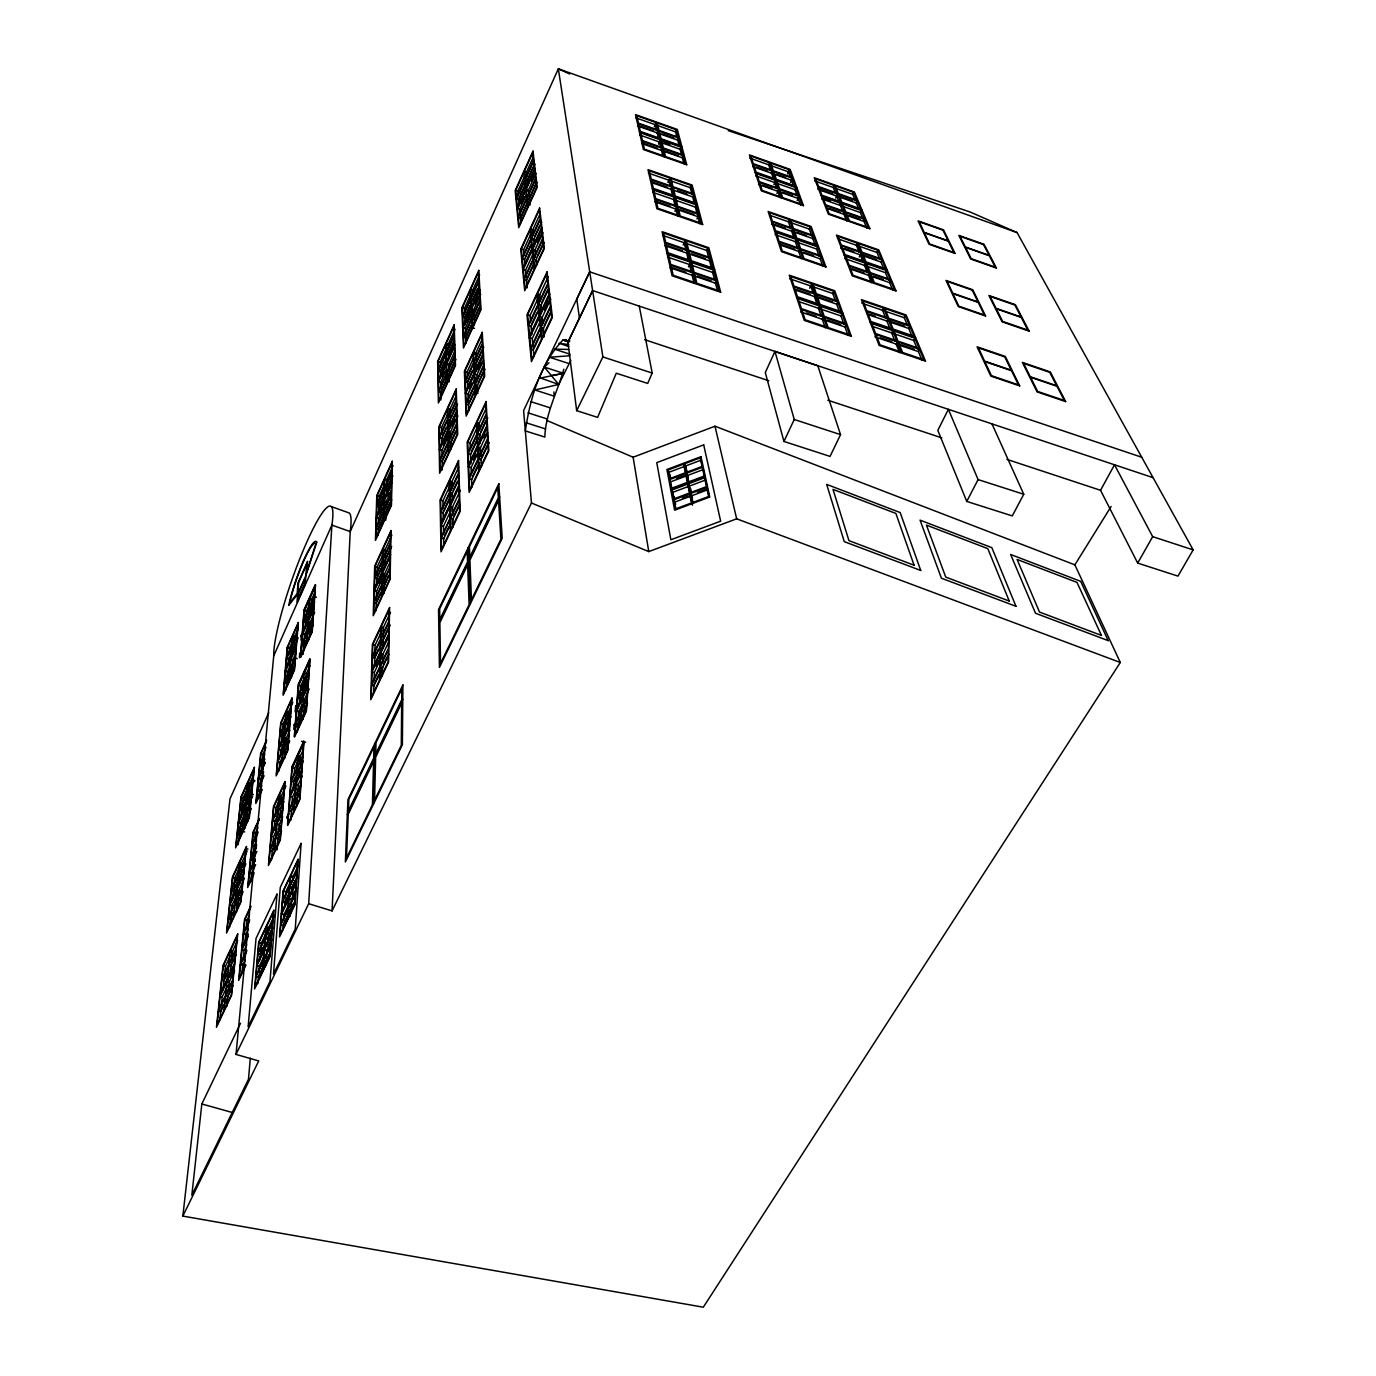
<?xml version="1.0" encoding="UTF-8"?>
<svg xmlns="http://www.w3.org/2000/svg" width="1376" height="1376" viewBox="0 0 1376 1376"><rect width="100%" height="100%" fill="white"/><g stroke="black" fill="none" stroke-linecap="round" stroke-linejoin="round"><path stroke-width="1.5" d="M381.943 672.83L382.046 668.736L388.875 654.271M382.253 659.482L382.339 655.44M382.58 645.189L382.666 641.233M383.801 590.424L383.887 586.761M384.042 580.276L384.162 574.858L381.995 574.102L374.375 590.596L374.066 601.484L381.737 584.92L381.995 574.102M385.452 517.135L385.572 512.216M386.071 490.045L386.054 490.991L392.9 475.907M382.322 675.926L382.545 666.534M382.631 662.51L382.803 654.46L380.516 653.686L388.634 636.452L388.41 648.44L380.24 665.76L380.516 653.686M382.941 648.165L383.147 639.1L388.496 627.697M383.199 637.157L383.405 627.456L381.169 626.682L389.116 609.654L388.909 621.212L380.877 638.326L381.169 626.682M384.179 593.125L384.351 584.731L388.651 575.443M384.403 582.925L384.592 573.912L382.442 573.156L390.113 556.523L389.907 567.256L382.184 583.957L382.442 573.156M384.747 567.548L384.902 560.152L389.976 549.144M385.005 555.973L385.142 549.695L383.01 548.938L390.56 532.512L390.371 542.866L382.769 559.396L383.01 548.938M385.796 520.162L385.985 511.287L390.079 502.326M386.071 507.383L386.209 501.552L384.162 500.812L391.455 484.765L391.266 494.414L383.921 510.548L384.162 500.812M386.329 495.824L386.484 489.134L391.3 478.521M386.518 487.259L386.69 479.708L384.678 478.986L391.85 463.11L391.678 472.467L384.454 488.411L384.678 478.986M382.304 561.374L382.046 572.003L374.444 588.464L374.754 577.765L382.304 561.374L384.454 562.13L391.644 546.496M383.474 512.44L383.233 522.33L375.906 538.412L376.181 528.436L383.474 512.44L385.555 513.179M380.206 666.947L379.914 679.245L388.152 661.822L388.376 649.627L380.206 666.947L382.511 667.738M380.86 639.479L380.567 651.33L388.668 634.112L388.892 622.348L380.86 639.479L383.13 640.253M382.15 585.041L381.892 596.032L389.683 579.227L389.89 568.322L382.15 585.041L384.334 585.798M382.734 560.428L382.476 571.04L390.148 554.442L390.354 543.898L382.734 560.428L384.884 561.184M383.904 511.511L383.663 521.401L391.059 505.181L391.248 495.377L383.904 511.511L385.968 512.25M384.42 489.34L384.196 498.903L391.489 482.873L391.661 473.378L384.42 489.34L386.467 490.08M373.446 804.203L375.029 743.16M373.756 692.094L373.962 684.698L378.469 675.169M374.083 680.638L374.306 672.52L389.116 641.061M374.478 666.173L374.719 657.057L378.262 649.506M374.788 655.096L375.046 645.31L382.081 630.311M376.009 610.72L376.233 602.241L380.498 593.039M376.284 600.435L376.542 591.336L389.718 562.836M376.714 584.938L376.921 577.473L381.118 568.374M376.972 575.357L377.213 566.929L383.044 554.253M378.09 535.161L378.28 528.195L383.147 517.531M378.383 524.273L378.555 518.374L384.988 504.235M378.658 514.538L378.899 505.869L383.68 495.326M378.95 503.96L379.157 496.358L384.695 484.111M371.64 685.128L371.279 697.512L379.432 680.243L379.742 667.945L371.64 685.128L373.928 685.902L380.24 672.537M372.019 671.763L371.675 683.924L379.759 666.758L380.051 654.666L372.019 671.763L374.306 672.52M372.432 657.453L372.088 669.39L380.12 652.31L380.395 640.459L372.432 657.453L374.702 658.21L390.268 625.048M372.81 644.553L372.466 656.283L380.43 639.307L380.705 627.662L372.81 644.553L375.046 645.31M374.031 602.568L373.704 613.662L381.444 596.995L381.702 585.987L374.031 602.568L376.216 603.324L390.354 572.794M375.098 566.19L374.788 576.716L382.322 560.342L382.58 549.884L375.098 566.19L377.213 566.929M376.508 517.651L376.216 527.472L383.508 511.459L383.732 501.724L376.508 517.651L378.555 518.374M376.835 506.076L376.56 515.742L383.784 499.832L384.007 490.252L376.835 506.076L378.864 506.815L384.454 494.5M377.144 495.635L376.869 505.147L384.042 489.323L384.265 479.897L377.144 495.635L381.169 497.08M569.922 340.938L562.922 340.044C540.132 364.055 529.966 398.679 525.34 430.912L544.844 437.069C545.498 413.127 557.727 391.42 563.833 369.181M1006.922 459.378L1100.542 490.303L1137.694 563.094L1177.976 576.114L1193.147 549.884L1017.053 232.578L558.329 68.8L350.209 531.566L331.891 525.099L308.671 903.705L332.063 910.895L350.209 531.566A82.612 12.814 -70.8 0 0 349.315 513.024L331.341 506.609M290.233 916.106L290.732 909.054L293.398 903.482M290.869 907.042L291.454 899.044L289.029 898.304L296.098 883.478L295.41 893.437L288.306 908.298L289.029 898.304M291.867 893.144L292.297 887.228L289.889 886.488L296.906 871.713L296.236 881.534L289.184 896.344L289.889 886.488M292.778 880.416L293.054 876.512L290.68 875.772L297.646 861.066L296.975 870.767L289.958 885.525L290.68 875.772M306.143 710.687L309.806 658.932L298.334 684.233L294.309 736.504L306.16 710.67M311.991 631.378L315.31 584.628L304.044 609.792L300.415 657.04L312.008 631.343M289.493 887.331L288.771 897.204L281.77 911.892L282.527 901.985L289.493 887.331L291.884 888.07L297.56 876.151M298.282 865.487L292.658 877.355L290.267 876.615L289.562 886.368L282.613 901.022L284.987 901.744L284.626 906.681M288.238 909.295L287.498 919.426L294.636 904.496L295.341 894.417L288.238 909.295L290.663 910.035M296.734 806.009L297.354 797.34L298.953 793.935M297.508 795.208L298.282 784.595L296.029 783.873L301.55 771.988M298.764 777.939L299.452 768.393L301.791 763.319M299.744 764.282L300.329 756.095L298.128 755.372L303.563 743.608M302.944 718.203L303.219 714.316M303.993 703.618L304.268 699.799L309.204 688.998M305.248 686.314L305.317 685.231M305.73 679.692L305.988 675.994M309.222 633.098L309.136 634.112L313.246 625.014M309.669 626.888L309.961 622.76L307.949 622.072L302.686 633.751L301.894 644.14L303.924 644.828L303.219 654.305M303.116 719.459L303.752 710.566L306.091 705.475M304.027 706.748L304.578 699.128L302.462 698.423L307.846 686.59M305.008 693.143L305.627 684.56L307.158 681.206M305.764 682.702L306.435 673.483L304.337 672.778L309.652 661.099M308.998 639.737L309.514 632.427L311.802 627.37M309.669 630.346L310.271 622.09M310.701 616.001L311.217 608.914L312.954 605.027M311.354 606.919L311.939 598.904M290.25 910.895L290.319 909.897M291.884 888.07L291.953 887.107M293.724 811.53L294.688 798.562L289.149 810.43L291.42 811.152L300.45 791.785M299.039 770.285L296.82 769.562L295.892 782.067L290.422 793.866M294.051 810.842L294.997 797.874L300.57 785.937M296.029 783.873L295.1 796.618L300.656 784.681M302.617 757.075L297.13 768.892L296.218 781.396L301.722 769.528M298.128 755.372L297.233 767.67L302.703 755.854M300.364 723.294L301.533 710.996L306.968 699.111M302.462 698.423L301.31 710.532L295.909 722.331L296.786 710.842L302.152 699.094L304.268 699.799M308.792 673.191L303.442 684.938L302.307 696.858L296.958 708.606L297.818 697.305L303.133 685.626M304.337 672.778L303.219 684.526L297.904 696.204L298.764 685.076L304.027 673.449M306.332 643.916L307.106 633.424L301.826 645.172L301.017 655.716M307.949 622.072L307.175 632.41L301.894 644.14M308.843 609.895L308.086 620.06L302.84 631.739L303.632 621.522L308.843 609.895L310.838 610.583L308.912 608.897L309.652 598.887L311.63 599.575L315.414 591.164M306.642 643.246L307.416 632.754L312.73 620.937M313.522 609.637L308.241 621.402L307.484 631.722L312.799 619.922M314.382 597.528L309.136 609.224L308.396 619.389L313.676 607.642M311.217 608.914L309.204 608.226L309.944 598.233L315.156 586.589M294.928 735.162L295.823 723.466L301.224 711.667M305.162 628.333L305.696 621.195L303.7 620.524L304.474 610.462L309.652 598.887M280.79 924.896L279.999 935.078L287.085 920.269L287.825 910.138L280.79 924.896L283.198 925.635L295.1 900.747M281.633 913.853L280.859 923.915L287.894 909.158L288.633 899.147L281.633 913.853L284.024 914.593L283.576 920.63M282.613 901.022L283.353 891.218L290.267 876.615M290.714 820.44L291.506 809.879L293.088 806.491M291.832 805.614L292.469 797.082L296.39 788.654M292.968 790.409L293.69 780.794L295.255 777.44M294.154 774.619L294.619 768.444L303.442 749.37M297.371 731.963L298.042 723.036L300.364 717.98M298.334 719.201L298.902 711.547L301.98 704.822M299.504 703.652L300.002 696.892L301.774 693.005M300.14 695.052L300.845 685.781L304.371 678.024M304.079 642.747L304.715 634.439L314.674 612.303M305.85 619.183L306.452 611.133L309.91 603.428M282.906 929.712L283.284 924.638L286.793 917.276M285.279 897.823L285.726 891.958L290.921 881.001M293.81 729.504L294.223 724.12M295.186 711.77L295.668 705.578M299.418 657.281L299.744 653.101M301.017 636.624L301.086 635.609M299.624 657.728L299.951 653.531M300.983 640.115L301.464 634.026M289.992 669.579L295.204 658.003L296.046 647.563L290.869 659.087L289.992 669.579L292.004 670.267L291.402 677.68M275.716 838.036L274.632 851.159L280.119 839.412L281.168 826.34L275.716 838.036L277.969 838.741M276.903 823.846L275.836 836.746L281.272 825.067L282.304 812.218L276.903 823.846L279.122 824.551L278.365 833.77M278.176 808.658L277.109 821.334L282.51 809.707L283.525 797.082L278.176 808.658L280.377 809.363M279.311 794.967L278.279 807.42L283.628 795.861L284.626 783.443L279.311 794.967L281.495 795.672L280.807 803.98M289.614 671.282L288.719 681.946L283.508 693.504L284.419 682.806L289.614 671.282L291.626 671.952L289.7 670.25L290.577 659.758L285.417 671.213L284.505 681.756L289.7 670.25M291.592 647.391L290.732 657.711L285.589 669.166L286.483 658.794L291.592 647.391L293.587 648.062M265.534 961.566L265.465 962.581L263.057 961.858L255.988 976.685L255.076 987.039L262.18 972.178L263.057 961.858M283.181 749.989L282.2 761.771L287.567 750.092L288.513 738.344L283.181 749.989L285.314 750.677M284.247 737.244L283.284 748.836L288.599 737.209L289.528 725.651L284.247 737.244L286.346 737.932L285.709 745.654M285.382 723.57L284.436 734.973L289.7 723.398L290.628 712.046L285.382 723.57L287.464 724.258M286.397 711.237L285.468 722.469L290.714 710.945L291.609 699.765L286.397 711.237L288.478 711.925L287.859 719.407M289.906 670.628L289.029 681.275L294.275 669.63L295.118 659.035L289.906 670.628L291.918 671.299M291.884 646.737L291.041 657.057L296.201 645.533L297.027 635.265L291.884 646.737L295.857 648.079M292.813 635.574L291.97 645.722L297.113 634.267L297.921 624.154L292.813 635.574L294.791 636.228L294.292 642.334M265.516 965.849L265.946 960.723L268.63 955.116M266.118 958.676L266.789 950.524L264.416 949.818L271.502 934.906L270.676 945.054L263.556 960.001L264.416 949.818M267.288 944.521L267.873 937.503L271.399 930.09M268.2 933.53L268.698 927.579L266.342 926.856L273.36 912.064L272.551 921.954L265.516 936.781L266.342 926.856M277.04 849.99L278.072 837.451L279.878 833.564M279.5 819.924L280.48 808.125L283.146 802.346M284.677 755.269L285.09 750.195M287.257 723.81L287.171 724.911L290.972 716.586M287.722 718.186L288.186 712.579M293.243 652.19L293.673 647.064M284.66 758.537L285.4 749.524L287.171 745.654M286.999 729.968L287.567 723.14L289.304 719.304M292.176 668.168L292.864 659.775L290.869 659.087M293.38 653.6L293.965 646.393L295.668 642.575M271.433 860.43L272.345 849.732L274.151 845.862M272.654 846.034L273.446 836.78L277.023 829.074M274.013 830.003L274.839 820.285M275.2 816.106L275.905 807.764L285.933 786.074M279.036 770.801L279.81 761.754M280.291 755.923L280.79 750.092L289.872 730.209M281.151 745.912L282.046 735.248L283.783 731.43M282.2 733.374L283.009 723.965L292.813 702.379M285.898 689.892L286.518 682.427L288.255 678.592M286.707 680.329L287.412 671.884L290.852 664.247M287.945 665.692L288.547 658.45L286.569 657.78L287.446 647.563L292.52 636.228L291.678 646.393L286.569 657.78M288.908 654.357L289.424 648.234L298.196 628.626M265.018 938.621L264.175 948.666L257.14 963.441L258.034 953.344L265.018 938.621L267.391 939.326L273.084 927.355M265.946 927.699L265.104 937.641L258.12 952.364L258.998 942.388L265.946 927.699L268.303 928.422M263.47 960.998L262.592 971.318L269.765 956.337L270.608 946.069L263.47 960.998L265.86 961.721M265.43 937.761L264.57 947.823L271.674 932.928L272.482 922.935L265.43 937.761L267.804 938.484M279.001 795.62L277.969 808.09L272.637 819.58L273.721 807.076L279.001 795.62L281.186 796.326M257.845 983.616L258.464 976.375L262.008 968.979M258.808 972.282L259.342 966.141L264.622 955.064M259.875 960.104L260.477 953.069L263.108 947.548M260.649 951.074L261.337 943.093L274.839 914.627M270.006 850.316L268.87 863.492L274.323 851.83L275.406 838.689L270.006 850.316L272.242 851.022L275.854 843.282M271.227 836.075L270.109 849.026L275.51 837.416L276.593 824.516L271.227 836.075L273.446 836.78M272.534 820.836L271.45 833.546L276.8 822.005L277.866 809.329L272.534 820.836L274.736 821.524L278.296 813.852M277.591 762.218L276.559 774.069L281.891 762.442L282.871 750.66L277.591 762.218L279.706 762.906L282.355 757.127M278.692 749.404L277.677 761.066L282.974 749.507L283.938 737.897L278.692 749.404L280.79 750.092M279.861 735.678L278.881 747.134L284.127 735.644L285.073 724.24L279.861 735.678L281.96 736.366L285.434 728.73M279.964 734.56L280.928 723.294L286.105 711.891L285.176 723.122L279.964 734.56L282.046 735.248M256.968 965.436L256.074 975.67L263.143 960.861L264.003 950.661L256.968 965.436L259.342 966.141M250.312 1058.127L248.471 1079.248L191.832 1195.194L201.842 1103.982L240.525 1023.245M547.063 420.54L633.115 457.228L714.987 426.216L1074.862 564.848L1120.305 662.492L703.308 1307.2L182.853 1216.092L258.722 1060.93L236.018 1054.429L273.738 655.836A82.801 12.212 -70.8 0 1 306.693 542.333A82.801 12.212 -70.8 0 1 331.891 525.099L273.738 655.836M241.935 973.004L242.812 963.871M243.174 960.035L244.102 950.438L246.717 944.865M244.704 944.039L245.736 933.324M246.08 929.626L246.975 920.338L249.555 914.816M250.638 881.964L251.55 872.556M251.928 868.514L252.702 860.447L256.882 851.4M253.115 856.096L254.182 845.002M254.56 841.08L255.3 833.254L257.776 827.888M258.619 798.527L259.445 790.013M259.789 786.35L260.494 779.005L263.693 771.988M261.044 773.26L261.836 765.004L263.418 761.496M262.231 760.739L262.85 754.34L265.998 747.374M246.682 951.47L240.508 964.559L239.183 978.216L245.392 965.075M248.058 936.764L241.935 949.784L240.628 963.217L246.803 950.145M249.538 921.008L243.466 933.977L242.193 947.17L248.299 934.166M250.879 906.784L244.842 919.701L243.586 932.687L249.658 919.736M255.248 860.413L249.366 873.124L248.162 885.439L254.096 872.676M256.504 847.152L250.656 859.811L249.469 871.92L255.368 859.209M252.926 858.074L250.879 857.437L252.032 845.518L257.828 832.927M259.049 820.079L253.287 832.618L252.152 844.365L257.948 831.775M263.796 776.339L257.364 790.46L256.28 801.623L261.956 789.222M263.332 767.842L258.533 778.386L257.467 789.377L263.9 775.256M264.553 754.942L259.789 765.434L258.74 776.253L265.121 762.201M261.836 765.004L259.892 764.368L260.924 753.721L266.445 741.526M247.99 849.13L245.977 848.51L244.808 860.31L238.272 874.482M253.39 794.588L251.447 793.969L250.346 805.029L243.999 818.926L245.96 819.546L245.083 828.163M254.68 781.568L252.754 780.949L251.67 791.819L245.375 805.665M246.614 793.66L252.857 779.882L253.941 769.167L247.732 782.892L246.252 794.451L240.06 808.142L241.196 797.306L247.37 783.684L249.28 784.286L248.918 787.88M224.322 1009.606L231.306 994.831L232.682 981.105L225.75 995.811L223.927 1010.448L216.995 1025.086L218.474 1011.24L225.354 996.654M225.888 994.47L232.819 979.781L234.178 966.279L227.281 980.916L225.492 995.312L218.612 1009.898L220.057 996.293L226.885 981.759M227.556 978.284L234.436 963.647L235.778 950.386L228.932 964.954L227.16 979.11L220.349 993.627L221.76 980.262L228.536 965.797L230.669 966.434L236.19 954.669M229.07 963.664L235.898 949.096L237.205 936.041L230.428 950.558L228.674 964.49L221.897 978.955L223.308 965.78L230.033 951.384M233.989 915.969L240.662 901.607L241.901 889.223L235.279 903.533L233.61 916.777L226.988 931.036L228.313 918.549L234.9 904.359L236.947 904.978L243.139 891.648M235.399 902.312L242.021 888.019L243.242 875.841L236.655 890.083L235.021 903.138L228.45 917.328L229.758 905.03L236.294 890.891L238.323 891.528L237.91 895.604M236.913 887.692L243.483 873.468L244.687 861.479L238.151 875.652L236.534 888.518L230.016 902.639L231.288 890.547L237.773 876.478L239.802 877.097M245.977 848.51L239.493 862.632L237.893 875.291L231.426 889.36L232.682 877.441L239.132 863.44L241.127 864.059L240.731 868.015M244.704 831.93L242.726 831.31L249.108 817.344L250.226 806.112L243.896 820.027L242.365 832.102L236.036 845.965L237.24 834.647L243.535 820.836M251.447 793.969L245.152 807.832L243.638 819.735L237.36 833.546L238.547 822.384L244.79 808.624L248.678 809.845M252.754 780.949L246.51 794.726L245.014 806.456L238.77 820.199L239.94 809.208L246.149 795.517L248.076 796.136M226.92 1003.207L227.315 999.268M228.45 988.209L228.846 984.322M230.669 966.434L230.807 965.126M231.77 955.752L232.148 952.02L237.635 940.307M236.534 909.123L237.068 903.774M239.39 881.104L239.923 875.91M244.911 827.079L245.478 821.455M246.356 812.941L246.734 809.243M247.697 799.783L248.179 795.07M226.92 1006.303L228.055 995.106L231.529 987.762M228.45 991.236L229.431 981.552L227.281 980.916M229.895 977.012L231.202 964.301M231.581 960.551L232.527 951.177L230.428 950.558M236.483 912.443L237.463 902.948L239.94 897.582M237.876 898.872L238.702 890.702L236.655 890.083M239.355 884.304L240.301 875.102L242.744 869.787M240.697 871.163L241.505 863.251L239.493 862.632M246.338 815.848L247.095 808.434M247.68 802.638L248.54 794.279L250.879 789.119M248.901 790.684L249.641 783.494L247.732 782.892M219.799 1019.788L220.779 1010.534L223.359 1005.065M221.381 1004.686L222.207 996.912L227.332 986.024M222.878 990.445L224.03 979.574L227.418 972.35M224.426 975.808L225.406 966.416L230.463 955.615M229.5 927.493L230.497 917.947L232.957 912.632M230.927 913.853L231.787 905.649L244.464 878.249M232.475 899.216L233.438 889.98L235.864 884.699M233.851 886.006L234.694 878.06L247.181 850.901M238.203 844.692L239.304 834.148L241.66 828.971M239.493 832.291L240.473 822.986L252.616 796.326M241.092 817.138L241.97 808.744L243.741 804.84M242.348 805.132L243.105 797.908L253.528 774.929M182.853 1216.092L229.998 798.854L268.733 712.734M638.619 123.874L640.339 131.408L659.964 138.34L658.089 130.754L638.619 123.874L637.759 126.007L677.697 140.146L679.211 145.856M642.609 141.35L644.398 149.158L664.35 156.176L662.424 148.316L642.609 141.35L641.732 143.517L662.664 150.878L663.559 148.728L683.27 155.677L685.368 163.555L665.502 156.572L663.559 148.728M654.34 126.798L656.077 122.567L636.761 115.722L638.464 123.135L657.9 130.015L656.077 122.567M657.212 132.887L658.089 130.754M658.33 133.283L659.207 131.15L678.574 138.013L680.604 145.632L661.082 138.735L659.207 131.15M658.554 144.136L660.325 139.836L640.683 132.904L642.437 140.593L662.234 147.559L660.325 139.836M660.566 142.382L661.46 140.232L681 147.146L683.064 154.903L663.37 147.954L661.46 140.232M661.529 150.483L662.424 148.316M677.009 137.531L675.53 131.89L676.39 129.791L657.178 122.963L659.018 130.41L678.385 137.273L676.39 129.791M653.738 190.077L655.698 198.677L676.614 205.936L674.498 197.284L653.738 190.077L652.809 192.33L695.379 207.105L697.219 214.071M677.697 140.146L678.574 138.013M681.653 155.11L680.105 149.279L681 147.146M667.893 182.389L669.734 177.968L649.352 170.848L651.244 179.138L671.78 186.293L669.734 177.968M683.27 155.677L682.376 157.827L664.625 151.584M671.058 189.355L671.987 187.119L651.433 179.964L653.359 188.409L674.068 195.598L671.987 187.119M674.498 197.284L673.552 199.537L675.238 206.452M674.739 199.95L675.685 197.697L696.325 204.869L698.63 213.555L677.818 206.348L675.685 197.697M663.542 233.026L665.674 242.365L687.432 249.813L685.128 240.439L663.542 233.026L662.561 235.348L684.147 242.744L685.988 250.26M674.928 211.302L676.837 206.778L655.905 199.537L657.9 208.292L679.004 215.585L676.837 206.778M692.025 194.377L690.253 187.669L691.182 185.468L670.903 178.381L672.967 186.706L693.401 193.827L691.182 185.468M694.484 203.7L692.678 196.888L693.624 194.67L673.156 187.532L675.255 196.011L695.878 203.184L693.624 194.67M695.379 207.105L696.325 204.869M683.15 245.066L685.128 240.439M686.366 240.852L688.688 250.226L710.343 257.639L707.832 248.213L686.366 240.852L685.386 243.174L706.834 250.518L708.829 258.069M696.944 218.922L698.87 214.415L678.024 207.208L680.208 216.015L701.21 223.256L698.87 214.415M686.676 253.064L687.673 250.742L665.881 243.294L668.065 252.806L690.03 260.288L687.673 250.742M688.482 266.875L690.494 262.18L668.495 254.698L670.714 264.398L692.902 271.932L690.494 262.18M692.111 275.269L693.126 272.912L670.92 265.362L673.191 275.269L695.585 282.854L693.126 272.912M639.272 306.126L652.19 373.051L647.7 383.422L616.293 373.206L597.597 417.375L576.664 410.667L567.944 342.125L565.983 339.648M706.834 250.518L707.832 248.213M710.584 258.568L713.129 268.165L691.285 260.718L688.912 251.154L710.584 258.568L709.586 260.89L664.9 245.633M714.694 280.257L712.613 272.414L713.645 270.074L691.75 262.61L694.175 272.379L716.242 279.861L713.645 270.074M716.5 280.842L719.149 290.835L696.875 283.284L694.398 273.342L716.5 280.842L715.468 283.198L669.923 267.735M769.562 162.729L772.228 170.383L753.274 163.675L750.728 156.056L769.562 162.729L768.651 164.81L770.646 170.555M769.734 165.189L770.629 163.108L789.377 169.764L792.18 177.452L773.312 170.779L770.629 163.108M771.575 173.238L772.486 171.14L753.515 164.432L756.095 172.189L775.204 178.932L772.486 171.14M772.658 173.617L773.587 171.536L792.456 178.226L795.328 186.035L776.305 179.327L773.587 171.536M773.897 184.676L775.737 180.48L756.611 173.72L759.242 181.615L778.506 188.409L775.737 180.48M776.924 193.431L778.782 189.2L759.5 182.389L762.166 190.421L781.602 197.267L778.782 189.2M779.9 189.578L782.72 197.645L802.053 204.456L799.095 196.355L779.9 189.578L778.954 191.694L781.069 197.766M787.536 173.892L789.377 169.764M790.615 182.372L792.456 178.226M797.134 195.667L794.967 189.682L795.896 187.6L776.838 180.858L779.624 188.804L798.802 195.564L795.896 187.6M775.152 234.642L776.133 232.441L796.326 239.458L799.404 248.334L779.074 241.282L776.133 232.441M303.7 620.524L308.912 608.897M309.204 608.226L314.45 596.548L316.463 597.236M797.22 200.569L799.095 196.355M789.411 219.644L792.387 228.192L772.4 221.226L769.58 212.712L789.411 219.644L788.431 221.811L790.822 228.657M288.461 659.465L298.162 637.845M305.696 621.195L307.433 617.325M314.64 602.12L305.627 622.193L303.632 621.522M285.21 670.852L296.425 645.877M302.462 633.407L313.9 607.968M292.572 660.428L296.322 652.086M792.679 229.035L795.724 237.738L775.565 230.721L772.676 222.069L792.679 229.035L791.699 231.22L794.124 238.186M794.674 236.844L792.851 231.615L793.832 229.431L813.732 236.362L816.931 245.1L796.876 238.134L793.832 229.431M292.004 670.267L293.759 666.397M295.41 663.576L286.432 683.476L284.419 682.806M303.924 644.828L305.696 640.924M307.381 638.034L303.855 645.86L301.826 645.172M817.963 189.424L818.892 187.36L837.571 193.982L840.77 201.876L821.954 195.22L818.892 187.36M796.326 239.458L795.328 241.66L797.805 248.764M799.714 249.211L802.862 258.241L782.342 251.137L779.366 242.159L799.714 249.211L798.716 251.412L801.228 258.654M266.669 740.185L260.666 753.48L255.798 803.532L261.99 789.996M438.118 361.252L445.686 344.516L445.91 353.254L438.273 370.092L438.118 361.252L440.182 362.043L440.286 367.34M446.116 343.536L453.753 326.662L454.028 335.297L446.34 352.273L446.116 343.536L448.198 344.327L448.335 349.573M462.353 307.656L470.11 290.491L470.523 298.936L462.697 316.188L462.353 307.656L464.434 308.448L464.624 312.73M470.558 289.493L478.384 272.207L478.848 280.549L470.97 297.938L470.558 289.493L472.656 290.319L472.862 294.533M515.725 190.301L523.895 172.224L524.72 179.998L516.464 198.178L515.725 190.301L519.956 192.004M524.359 171.174L532.615 152.942L533.492 160.614L525.185 178.949L524.359 171.174L526.492 172.034L526.922 175.922M386.278 480.62L393.072 465.621M440.182 362.043L446.908 347.165M447.75 345.29L454.992 329.328M464.434 308.448L471.349 293.208M472.209 291.299L479.622 274.942M525.202 174.89L517.84 191.144L518.219 195.1M526.028 173.084L533.097 157.466M259.892 764.368L264.639 753.876M438.29 370.97L445.927 354.114L446.151 362.989L438.445 379.931L438.29 370.97L440.372 371.744L446.306 358.654M446.357 353.133L454.063 336.157L454.338 344.946L446.581 362.008L446.357 353.133L448.456 353.942M470.558 299.779L470.953 308.362L463.076 325.716L462.732 317.03L470.558 299.779L472.656 300.587L479.261 286.07M471.005 298.781L478.9 281.375L479.364 289.854L471.418 307.364L471.005 298.781L473.12 299.59M524.789 180.755L525.632 188.667L517.307 206.968L516.55 198.952L524.789 180.755L526.939 181.632M525.271 179.706L533.596 161.37L534.49 169.162L526.114 187.618L525.271 179.706L527.421 180.583M444.586 361.527L440.354 370.866L440.475 377.127M453.564 341.764L448.421 353.064L448.593 359.256M470.007 305.506L464.796 316.996L465.122 324.788M477.455 289.098L473.069 298.764L473.327 303.89M525.202 184.487L518.614 199.038L519.268 205.832M533.148 166.978L527.335 179.809L527.851 184.539M454.441 340.732L448.008 354.905L447.991 354.045M470.919 304.423L464.83 317.839L462.732 317.03M534.903 164.071L518.683 199.812L516.55 198.952M241.866 809.81L252.341 786.728M264.897 759.053L261.732 766.054L259.789 765.434M811.823 235.967L809.312 229.087L810.292 226.937L790.546 220.04L793.539 228.588L813.422 235.52L810.292 226.937M799.886 251.825L800.884 249.606L821.145 256.624L824.465 265.688L804.048 258.636L800.884 249.606M834.131 185.433L837.262 193.208L818.6 186.586L815.59 178.846L834.131 185.433L833.202 187.48L835.559 193.311M835.198 185.812L838.345 193.586L856.938 200.174L853.653 192.365L835.198 185.812L834.269 187.858L814.678 180.91M815.297 245.53L812.752 238.547L813.732 236.362M376.112 517.6L391.885 482.89M438.015 381.788L454.82 344.826M462.663 327.574L479.88 289.682M238.306 822.074L251.928 792.094M258.275 778.128L265.241 762.803M516.912 208.808L535.058 168.852M438.48 381.702L446.185 364.76L446.409 373.79L438.652 390.836L438.48 381.702L440.578 382.494L440.681 387.98M446.632 363.78L454.407 346.683L454.682 355.627L446.856 372.81L446.632 363.78L448.731 364.571L448.886 369.989M463.144 327.436L471.039 310.064L471.452 318.802L463.506 336.277L463.144 327.436L465.26 328.245L465.552 335.314M471.504 309.067L479.467 291.54L479.932 300.174L471.916 317.787L471.504 309.067L473.619 309.875L473.963 316.876M306.126 674.154L309.978 665.692M517.462 208.55L525.787 190.232L526.647 198.282L518.236 216.72L517.462 208.55L519.629 209.427L520.214 215.55M526.268 189.183L534.662 170.693L535.591 178.639L527.128 197.215L526.268 189.183L528.436 190.06L529.089 196.097M380.206 512.938L382.614 507.624M387.877 496.082L389.494 492.522M442.246 376.955L444.826 371.314M466.946 322.672L470.454 314.966M475.305 304.285L478.848 296.511M521.126 204.181L524.462 196.854M531.635 181.099L534.146 175.578M248.11 804.547L249.675 801.09M303.528 683.855L308.878 672.107M385.796 502.464L391.076 490.854M440.578 382.494L446.581 369.318M448.284 365.552L454.785 351.276M465.26 328.245L480.706 294.309M519.629 209.427L526.286 194.773M527.954 191.109L536.004 173.428M446.426 374.685L446.65 383.887L438.824 401.018L438.669 391.747L446.426 374.685L448.559 375.493M446.873 373.704L454.716 356.504L455.009 365.603L447.114 382.889L446.873 373.704L449.006 374.513M463.54 337.154L471.504 319.662L471.916 328.554L463.884 346.133L463.54 337.154L465.673 337.963L472.759 322.431M472.381 327.54L471.951 318.664L479.983 301.034L480.465 309.806L472.381 327.54L474.531 328.365M518.322 217.528L526.716 199.09L527.593 207.277L519.113 225.836L518.322 217.528L520.506 218.406L528.074 201.808M527.214 198.024L535.677 179.413L536.623 187.497L528.074 206.211L527.214 198.024L529.399 198.901M308.62 678.936L299.916 697.993L297.818 697.305M446.804 378.383L440.75 391.627L440.922 399.969M455.078 360.254L448.972 373.618L449.195 381.857M470.936 325.441L465.638 337.086L465.896 343.364M478.865 308.052L474.049 318.613L474.359 324.822M391.696 499.712L378.245 529.175L376.181 528.436M526.303 204.697L520.42 217.597L520.902 222.551M536.09 183.232L529.313 198.11L530.052 205.041M245.96 819.546L248.334 814.334M455.972 359.222L440.767 392.538L438.669 391.747M480.516 305.386L474.101 319.49L471.951 318.664M251.395 808.486L239.183 835.249L237.24 834.647M259.342 791.097L261.75 785.799M278.485 748.94L289.923 723.862M302.617 696.187L308 684.388M528.9 199.967L537.018 182.165M835.714 198.092L837.571 193.982M819.167 256.16L816.57 249.022L817.568 246.837L797.478 239.854L800.574 248.729L820.818 255.747L817.568 246.837M296.562 710.394L308.241 684.801M301.619 709.861L307.037 697.993M294.602 729.83L296.373 725.978L294.137 725.255M285.004 751.348L289.751 740.976M301.826 715.744L297.956 724.172L295.823 723.466M303.356 712.372L307.553 703.222M841.407 203.442L844.64 211.491L825.652 204.8L822.556 196.785L841.407 203.442L840.444 205.523L843.041 211.956M774.963 351.43L765.297 372.552L783.942 441.455L830.072 456.402L840.547 434.627L817.808 365.775L774.963 351.43L794.244 419.491L783.942 441.455M842.473 203.82L845.741 211.87L864.627 218.526L861.238 210.442L842.473 203.82L841.527 205.901L821.61 198.866M822.779 266.084L820.148 258.826L821.145 256.624M259.29 818.634L253.012 832.291L247.663 887.486L253.752 874.379M439.288 426.887L447.286 409.48L447.527 419.198L439.477 436.708L439.288 426.887L441.472 427.695L441.593 433.578M447.75 408.483L455.817 390.939L456.11 400.554L447.991 418.201L447.75 408.483L449.935 409.291L450.141 417.066M473.086 353.322L473.533 362.731L465.26 380.67L464.882 371.176L473.086 353.322L475.288 354.165L482.374 338.737M473.55 352.29L481.824 334.299L482.34 343.587L473.998 361.699L473.55 352.29L475.752 353.133L476.13 360.65M521.332 248.987L529.984 230.119L530.912 238.805L522.175 257.776L521.332 248.987L523.568 249.864L524.084 255.162M530.482 229.035L539.237 210.012L540.218 218.578L531.411 237.721L530.482 229.035L532.736 229.93L533.303 235.141M384.712 550.641L391.85 535.092M441.472 427.695L447.699 414.159M456.196 395.652L449.47 410.306L449.574 414.193M467.324 377.712L467.083 372.002L473.654 357.726M523.568 249.864L531.377 232.905M539.736 214.725L532.237 231.03L532.615 234.505M809.673 288.22L811.754 283.697L790.787 276.507L793.952 286.07L815.108 293.312L811.754 283.697M855.167 200.26L852.724 194.394L853.653 192.365M844.967 212.282L848.27 220.47L829.126 213.727L825.961 205.592L844.967 212.282L844.004 214.364L846.636 220.917M846.051 212.661L849.37 220.848L868.411 227.539L864.971 219.334L846.051 212.661L845.105 214.759L847.083 219.678M857.248 200.948L860.585 208.877L841.854 202.255L838.655 194.36L857.248 200.948L856.302 202.994L839.566 197.078M815.435 294.258L818.84 304.044L797.512 296.769L794.279 287.034L815.435 294.258L814.386 296.528L817.103 304.371M439.494 437.671L447.544 420.162L447.802 430.052L439.666 447.647L439.494 437.671L441.679 438.48L457.537 404.097M448.008 419.164L456.144 401.5L456.454 411.286L448.266 429.037L448.008 419.164L450.21 419.972M465.294 381.616L473.568 363.66L474.032 373.223L465.69 391.283L465.294 381.616L467.513 382.459L474.135 368.097M474.049 362.628L482.391 344.516L482.907 353.976L474.514 372.191L474.049 362.628L476.268 363.47M522.244 258.654L530.998 239.665L531.927 248.506L523.104 267.615L522.244 258.654L524.514 259.548L531.514 244.36M531.497 238.581L540.321 219.42L541.336 228.141L532.443 247.405L531.497 238.581L533.768 239.476M442.556 435.573L446.134 427.798M451.001 417.255L455.886 406.66M472.432 370.746L467.479 381.513L467.754 388.256M482.064 349.865L476.216 362.542L476.646 371.124M383.612 563.954L376.886 578.505L374.754 577.765M483.784 347.182L475.786 364.502L475.976 368.338M525.305 256.779L530.551 245.41M534.559 236.706L539.856 225.234M533.269 240.576L541.714 222.241M233.318 891.166L245.891 863.887M254.061 846.154L256.555 840.753M250.879 857.437L256.71 844.795M373.98 590.476L390.578 554.528M439.219 449.66L456.97 411.235M465.243 393.278L483.458 353.856M229.517 904.634L243.741 873.829M250.38 859.45L256.383 846.464M439.701 449.642L447.836 432.012L448.094 442.092L439.89 459.808L439.701 449.642L441.92 450.451L442.04 456.557M448.318 430.998L456.522 413.23L456.832 423.189L448.559 441.06L448.318 430.998L450.537 431.823L450.692 437.86M465.759 393.209L474.118 375.132L474.582 384.884L466.154 403.065L465.759 393.209L467.995 394.052L468.322 401.93M474.6 374.083L483.01 355.851L483.544 365.483L475.064 383.835L474.6 374.083L476.836 374.926L477.128 380.791M522.691 269.593L541.955 227.883M532.116 250.26L533.062 259.273L524.153 278.52L523.276 269.386L532.116 250.26L534.404 251.172L542.935 232.716M532.615 249.159L541.525 229.861L542.557 238.753L533.578 258.172L532.615 249.159L534.903 250.071L535.694 257.278M379.14 583.734L381.668 578.247M443.502 444.947L447.578 436.158M452.119 426.319L455.404 419.216M469.594 388.514L472.088 383.096M478.435 369.387L481.789 362.112M537.397 242.537L540.957 234.832M862.993 218.99L860.292 212.523L861.238 210.442M441.92 450.451L457.933 415.827M467.995 394.052L475.511 377.781M476.836 374.926L483.578 360.357M526.268 277.591L525.563 270.281L533.51 253.081M291.471 780.089L296.906 768.341L297.818 756.043L292.417 767.739L294.619 768.444M296.82 769.562L291.385 781.31L293.604 782.015L303.27 761.169M448.112 443.089L448.37 453.34L440.096 471.16L439.907 460.805L448.112 443.089L450.348 443.915L457.451 428.59M448.593 442.057L456.866 424.186L457.193 434.317L448.851 452.308L448.593 442.057L450.829 442.883M466.189 404.045L474.617 385.848L475.081 395.772L466.602 414.073L466.189 404.045L468.442 404.888L475.202 390.337M475.098 384.798L483.612 366.446L484.146 376.25L475.58 394.706L475.098 384.798L477.369 385.641M524.239 279.414L533.148 260.167L534.112 269.352L525.133 288.719L524.239 279.414L526.544 280.326L534.576 263.005M533.664 259.049L542.66 239.63L543.709 248.678L534.645 268.234L533.664 259.049L535.986 259.978L536.571 265.482M280.068 810.017L283.955 801.658M447.871 448.232L442.126 460.616L442.298 469.904M455.766 431.17L450.795 441.885L450.984 449.04M469.25 402.084L474.307 391.18M478.177 382.855L484.111 370.024M527.335 277.505L533.578 264.037M537.689 255.196L543.073 243.552M449.539 445.686L442.143 461.631L439.907 460.805M485.023 369.146L476.887 386.708L477.076 390.664M230.377 919.168L234.488 910.293M255.644 864.678L251.43 873.76L249.366 873.124M535.47 261.079L544.088 242.503M271.02 835.473L282.716 810.292M819.528 305.988L823.003 315.981L801.468 308.654L798.166 298.712L819.528 305.988L818.462 308.276L821.248 316.291M866.76 227.986L864.008 221.416L864.971 219.334M835.593 301.241L832.772 293.518L833.822 291.265L812.958 284.11L816.312 293.724L837.348 300.914L833.822 291.265M857.42 243.156L860.929 251.825L841.252 244.962L837.898 236.328L857.42 243.156L856.44 245.289L859.226 252.238M290.009 795.792L301.963 770.061M278.812 825.222L282.734 816.794M297.956 785.283L302.221 776.116M289.252 809.157L294.774 797.289L295.72 784.561L290.233 796.36L292.469 797.082M286.896 817.224L288.702 813.354M286.827 818.256L288.616 814.386M277.66 839.394L281.598 830.949M823.347 316.962L826.907 327.144L805.166 319.782L801.795 309.652L823.347 316.962L822.28 319.284L825.239 327.78M859.656 250.896L857.558 245.685L858.538 243.552L877.974 250.329L881.638 259.032L862.047 252.221L858.538 243.552M839.515 312.008L836.642 304.13L837.692 301.877L816.639 294.67L820.062 304.457L841.286 311.698L837.692 301.877M859.26 256.968L861.273 252.685L841.579 245.822L844.984 254.612L864.833 261.492L861.273 252.685M250.759 906.027L244.584 919.271L238.65 980.417L245.943 965.006M449.075 481.927L449.333 492.814L440.819 511.012L440.612 500.021L449.075 481.927L451.38 482.77L451.517 488.222M449.556 480.895L458.088 462.628L458.432 473.396L449.832 491.765L449.556 480.895L451.861 481.738L452.016 487.173M467.702 442.057L476.388 423.481L476.887 434.025L468.132 452.704L467.702 442.057L470.024 442.917L470.3 449.316M476.904 422.398L485.659 403.65L486.244 414.073L477.403 432.941L476.904 422.398L479.226 423.275L479.536 429.604M527.61 314.691L536.812 294.997L537.844 304.75L528.556 324.581L527.61 314.691L529.984 315.62L530.568 321.554M537.345 293.845L546.65 273.962L547.768 283.594L538.377 303.614L537.345 293.845L539.736 294.791L540.372 300.639M382.958 628.436L390.492 612.32M443.055 508.174L442.917 500.864L458.707 467.135M470.024 442.917L486.244 408.276M529.984 315.62L548.198 276.714M862.391 253.081L865.968 261.887L885.714 268.75L881.999 259.892L862.391 253.081L861.393 255.214L863.526 260.528M843.866 323.962L840.942 315.93L842.009 313.642L820.75 306.401L824.241 316.394L845.672 323.687L842.009 313.642M865.538 263.246L869.168 272.242L849.147 265.293L845.672 256.349L865.538 263.246L864.524 265.413L867.413 272.603M449.367 493.881L449.642 504.958L441.025 523.276L440.836 512.096L449.367 493.881L451.689 494.741L459.085 478.986M449.866 492.832L458.466 474.462L458.827 485.436L450.141 503.908L449.866 492.832L452.188 493.674M468.167 453.77L476.939 435.057L477.455 445.79L468.614 464.606L468.167 453.77L470.523 454.63L478.418 437.809M477.455 433.99L486.296 415.105L486.88 425.717L477.954 444.706L477.455 433.99L479.794 434.85M528.642 325.562L537.947 305.713L538.996 315.672L529.605 335.641L528.642 325.562L531.05 326.49L538.652 310.271M538.48 304.578L547.872 284.557L549.007 294.361L539.53 314.519L538.48 304.578L540.888 305.506M443.984 510.032L449.109 499.11M453.014 490.768L457.331 481.6M471.349 451.706L476.612 440.492M480.637 431.926L485.934 420.609M232.045 962.478L234.608 957.008M450.829 496.547L443.158 512.938L440.836 512.096M479.295 435.934L487.775 417.874M531.79 323.704L536.864 312.902M541.645 302.72L547.614 289.992M228.984 970.046L223.892 980.882L221.76 980.262M248.213 929.058L245.616 934.614L243.466 933.977M548.577 289.132L540.355 306.659L540.992 312.627M371.589 671.54L389.116 634.284M440.561 525.426L459.36 485.453M468.15 466.756L487.465 425.683M219.816 995.794L234.711 964.112M241.66 949.337L247.938 935.972M441.077 525.477L449.694 507.159L449.969 518.442L441.283 536.881L441.077 525.477L443.416 526.32L443.571 533.922M450.193 506.093L458.896 487.603L459.24 498.783L450.468 517.393L450.193 506.093L452.532 506.953L452.738 514.469M468.7 466.756L477.558 447.922L478.074 458.879L469.13 477.816L468.7 466.756L471.056 467.634L471.28 473.155M478.057 446.839L487.001 427.833L487.603 438.652L478.59 457.778L478.057 446.839L480.43 447.716L480.895 456.832M529.175 337.774L549.678 294.172M529.794 337.636L539.203 317.65L540.269 327.798L530.775 347.922L529.794 337.636L532.22 338.565L533.028 346.804M539.753 316.497L549.248 296.304L550.4 306.332L540.82 326.645L539.753 316.497L542.178 317.426L542.832 323.532M866.674 263.642L870.303 272.637L890.238 279.534L886.436 270.504L866.674 263.642L865.659 265.809L867.826 271.21M879.9 259.428L876.976 252.462L877.974 250.329M871.438 282.63L868.497 275.303L869.512 273.119L849.491 266.187L853.017 275.303L873.21 282.269L869.512 273.119M848.063 335.503L844.95 326.972L846.034 324.667L824.585 317.392L828.146 327.574L849.783 334.901L846.034 324.667M376.147 666.362L378.83 660.686M473.619 459.842L476.285 454.2M483.905 437.998L485.694 434.197M231.426 975.257L233.146 971.594M544.552 309.961L548.852 300.811M443.416 526.32L450.313 511.666M460.375 490.303L452.033 508.002L452.136 511.769M471.056 467.634L478.143 452.566M487.603 432.511L479.932 448.8L480.19 454.286M229.035 982.395L234.608 970.579M532.22 338.565L539.925 322.225M550.813 299.091L541.628 318.596L542.075 322.655M441.3 538.016L450.004 519.578L450.279 531.067L441.507 549.609L441.3 538.016L443.657 538.859L450.623 524.118M450.502 518.511L459.274 499.901L459.636 511.287L450.795 530.001L450.502 518.511L452.876 519.354M469.182 478.917L478.126 459.962L478.642 471.108L469.629 490.183L469.182 478.917L471.555 479.794L479.622 462.732M478.642 458.862L487.654 439.735L488.274 450.76L479.158 470.007L478.642 458.862L481.032 459.756L489.168 442.539M540.372 328.812L541.473 339.15L531.876 359.411L530.878 348.936L540.372 328.812L542.832 329.758L543.279 333.904M540.923 327.643L550.52 307.312L551.707 317.529L542.024 337.98L540.923 327.643L543.382 328.589M383.44 664.625L387.086 656.92M444.517 535.883L448.851 526.664M453.719 516.378L458.982 505.233M472.415 476.801L477.782 465.432M481.875 456.746L487.293 445.291M459.894 504.476L452.36 520.42L452.463 524.256M534.094 347.027L540.132 334.23M544.139 325.734L551.122 310.976M883.942 269.128L880.984 262.042L881.999 259.892M861.944 303.236L862.993 301L883.616 308.069L887.554 317.804L866.76 310.701L862.993 301M541.095 333.422L533.32 349.882L530.878 348.936M542.832 329.758L551.226 311.974M226.662 999.114L220.624 1011.876L218.474 1011.24M227.522 997.29L233.129 985.422M245.324 959.605L242.692 965.195L240.508 964.559M1141.719 457.228L589.719 271.846L576.802 299.125L579.451 318.166L567.944 342.125L592.626 290.56L1153.071 477.661M888.449 279.896L885.422 272.672L886.436 270.504M284.987 901.744L288.478 894.434M292.366 886.264L294.997 880.726M264.76 944.848L260.391 954.05L258.034 953.344M289.27 893.557L284.918 902.708L282.527 901.985M256.658 965.281L272.001 933.066M281.306 913.716L296.562 881.655M892.646 289.958L889.567 282.596L890.599 280.429L870.664 273.514L874.362 282.665L894.452 289.614L890.599 280.429M267.856 946.671L270.504 941.098M292.469 895.243L294.24 891.545M589.719 271.846L523.602 410.547L531.463 502.997L332.063 910.895M266.394 951.384L272.121 939.361M284.024 914.593L289.287 903.568M291.041 899.887L296.752 887.933M270.332 952.381L258.378 977.39L255.988 976.685M579.451 318.166L592.626 290.56M883.616 308.069L882.566 310.305L885.697 318.097M884.802 308.482L888.741 318.217L909.433 325.286L905.322 315.517L884.802 308.482L883.736 310.701L863.818 303.872M887.933 318.768L891.94 328.675L870.956 321.52L867.138 311.647L887.933 318.768L886.866 321.004L890.048 328.95M889.137 319.18L893.144 329.088L914.008 336.208L909.828 326.25L889.137 319.18L888.053 321.416L867.946 314.554M438.755 623.397L499.643 496.736M347.32 814.54L402.772 699.232M570.834 360.306L558.725 384.454L534.886 389.976L554.218 396.168L553.874 391.936M236.018 1054.429L308.671 903.705M892.732 330.653L896.808 340.766L875.635 333.56L871.73 323.48L892.732 330.653L891.648 332.906L895.036 341.351M907.524 325.562L904.256 317.736L905.322 315.517M897.221 341.764L901.366 352.067L880.004 344.826L876.013 334.557L897.221 341.764L896.12 344.034L899.577 352.634M899.405 349.607L897.324 344.447L898.425 342.177L919.512 349.332L923.864 359.686L902.604 352.48L898.425 342.177M912.219 336.793L908.745 328.486L909.828 326.25M576.664 410.667L602.877 356.934L558.329 68.8L569.664 74.012M917.276 348.902L913.733 340.422L914.834 338.169L893.936 331.048L898.029 341.179L919.099 348.334L914.834 338.169M922.006 360.237L918.411 351.602L919.512 349.332M966.76 501.432L978.078 479.588L948.391 409.343L937.813 430.378L966.76 501.432L1012.272 515.914L1023.761 494.259L991.976 423.877M1100.542 490.303L1114.508 464.796L1152.675 536.657L1193.147 549.884M1137.694 563.094L1152.675 536.657M1074.862 564.848L1111.12 506.471M539.34 377.574L558.725 384.454L544.346 367.1L549.007 362.748M683.631 464.125L685.386 472.759L669.613 478.693L667.962 470.042L683.631 464.125L686.005 473.275M700.246 457.847L702.121 466.447L686.297 472.415L684.543 463.781L700.246 457.847L702.31 465.277M670.25 479.226L668.925 472.278L701.192 460.1M685.558 473.602L687.346 482.357L671.454 488.342L669.768 479.553L685.558 473.602L686.521 475.872M702.293 467.307L704.202 476.027L688.258 482.013L686.469 473.258L702.293 467.307L703.256 469.56L670.731 481.806M676.493 478.728L684.371 475.752M670.697 489.564L705.303 476.543M687.708 484.094L689.514 493.004L673.483 499.006L671.78 490.08L687.708 484.094L690.116 493.502M688.619 483.75L704.564 477.747L706.49 486.622L690.425 492.642L688.619 483.75L691.044 493.141M674.12 499.505L672.744 492.35L705.527 480.035L706.679 485.35M689.686 493.881L691.526 502.911L675.375 508.965L673.655 499.901L689.686 493.881L692.506 505.198M706.679 487.5L708.64 496.495L692.455 502.55L690.614 493.537L706.679 487.5L707.642 489.787L674.636 502.171L676.012 509.43M682.462 498.284L688.482 496.031M697.426 492.677L707.453 488.91L709.208 496.994M531.463 502.997L648.767 551.587L736.659 518.821L1120.305 662.492M539.409 378.228L563.678 373.36L544.346 367.1M551.518 375.476L563.678 373.36M569.784 355.765L549.437 357.227L568.821 363.522M568.477 349.435L554.408 349.126L569.974 354.2M568.804 344.602L559 343.278L568.77 346.477M301.533 741.303L305.713 742.232M569.131 341.695L562.922 340.044L568.821 341.97M201.842 1103.982L232.406 1112.53M225.75 995.811L227.917 996.448M220.057 996.293L222.207 996.912M228.932 964.954L231.065 965.591M223.308 965.78L225.406 966.416M241.935 949.784L244.102 950.438M258.998 942.388L261.337 943.093M229.758 905.03L233.817 906.268M244.842 919.701L246.975 920.338M228.313 918.549L232.424 919.787M231.288 890.547L235.33 891.768M235.279 903.533L239.39 904.789M283.353 891.218L285.726 891.958M232.682 877.441L236.689 878.679M238.151 875.652L242.193 876.908M250.656 859.811L254.749 861.084M252.032 845.518L256.108 846.79M243.896 820.027L247.8 821.266M238.547 822.384L242.417 823.588M253.287 832.618L257.329 833.89M526.131 422.776L545.55 428.934M245.152 807.832L249.039 809.054M239.94 809.208L243.776 810.43M528.057 412.869L547.442 419.026M246.51 794.726L250.363 795.964M273.721 807.076L275.905 807.764M241.196 797.306L245.014 798.527M531.05 401.74L550.383 407.915M258.533 778.386L262.438 779.642M252.857 779.882L254.801 780.502M294.997 797.874L297.268 798.596M257.364 790.46L261.302 791.716M978.078 479.588L1023.761 494.259M260.924 753.721L262.85 754.34M297.13 768.892L299.366 769.614M602.877 356.934L652.19 373.051M794.244 419.491L840.547 434.627M280.928 723.294L283.009 723.965M644.673 339.7L768.806 380.722M827.836 400.21L941.803 437.86M301.533 710.996L303.666 711.702M296.786 710.842L301.034 712.235M303.442 684.938L305.558 685.644M298.764 685.076L300.845 685.781M285.417 671.213L287.412 671.884M728.282 130.651L970.338 212.076L1017.053 232.578M287.446 647.563L291.385 648.904M295.204 658.003L297.233 658.674M286.483 658.794L290.456 660.136M880.313 337.808L891.854 341.73M900.747 344.74L914.163 349.298M671.712 267.46L685.833 272.259M697.15 276.094L711.203 280.859M806.284 312.971L816.071 316.291M827.062 320.023L840.702 324.65M874.93 336.845L897.324 344.447M899.25 345.101L918.411 351.602M800.729 311.956L823.519 319.696M825.462 320.35L844.95 326.972M870.131 322.087L915.625 337.602M666.999 253.322L714.643 269.541M796.601 297.319L842.869 313.092M872.556 326.404L913.733 340.422M667.498 257.054L689.479 264.536L691.388 272.345M690.735 264.966L712.613 272.414M799.043 301.671L819.683 308.706M821.627 309.359L840.942 315.93M307.416 632.754L309.445 633.442M302.686 633.751L306.728 635.127M885.611 311.354L904.256 317.736M789.755 278.778L810.722 285.967L813.388 293.656M832.772 293.518L811.909 286.38L813.921 292.142M869.477 314.227L875.136 316.17M889.55 321.09L904.582 326.232M666.672 245.375L682.479 250.776M691.629 253.906L705.389 258.619M796.756 289.682L810.206 294.275M817.172 296.648L832.463 301.877M889.928 322.07L908.745 328.486M795.156 289.975L815.607 296.958L816.966 300.88M817.516 297.612L836.642 304.13M309.136 609.224L311.148 609.912M304.474 610.462L308.448 611.821M308.241 621.402L312.283 622.778M309.944 598.233L313.917 599.592M852.122 268.87L864.128 273.033M873.261 276.18L883.22 279.638M779.934 244.137L794.709 249.262M803.636 252.341L813.749 255.85M656.662 201.601L669.974 206.211M680.656 209.909L693.9 214.501M850.471 269.06L868.497 275.303M889.567 282.596L869.649 275.699L871.851 281.203M654.959 201.808L675.874 209.049M697.907 216.668L677.078 209.462L677.955 212.988M780.209 245.014L820.148 258.826M844.193 248.488L854.014 251.911M863.01 255.042L876.701 259.806M652.19 182.028L667.119 187.222M677.594 190.868L686.882 194.102M775.428 224.804L785.421 228.278M796.532 232.148L806.474 235.606M771.712 224.254L792.851 231.615M794.846 232.303L812.752 238.547M840.581 247.972L880.984 262.042M652.379 182.853L672.228 189.768M674.085 190.404L692.678 196.888M844.176 255.076L887.21 270.023M652.362 188.822L697.288 204.439M774.688 231.185L818.393 246.373M777.165 235.348L816.57 249.022M844.658 258.516L885.422 272.672M374.375 590.596L376.542 591.336M838.861 239.166L857.558 245.685M859.501 246.356L876.976 252.462M770.594 215.568L809.312 229.087M648.44 173.084L690.253 187.669M762.166 185.089L771.798 188.495M782.514 192.262L792.112 195.633M828.507 208.223L839.893 212.231M848.562 215.292L859.897 219.283M643.538 143.448L657.384 148.333M664.436 150.81L678.23 155.66M826.924 208.344L864.008 221.416M758.572 184.522L798.149 198.454M819.528 189.32L832.6 193.947M839.257 196.304L852.277 200.896M639.53 125.956L653.153 130.772M662.028 133.919L673.638 138.03M756.146 167.115L767.516 171.14M776.167 174.202L785.61 177.538M819.838 190.077L837.709 196.407M752.62 166.53L791.544 180.29M821.162 195.616L861.995 210.046M639.393 131.752L681.928 146.785M755.252 172.568L796.704 187.205M824.774 198.626L830.416 200.621M664.109 142.261L669.957 144.325M843.402 206.555L860.292 212.523M639.806 135.054L680.105 149.279M755.699 175.836L794.967 189.682M836.109 188.512L852.724 194.394M635.901 117.837L655.2 124.683L656.576 130.29M675.53 131.89L656.318 125.078L657.229 128.811M749.834 158.137L788.448 171.828L790.564 177.607M440.612 500.021L442.917 500.864M464.882 371.176L467.083 372.002M523.276 269.386L525.563 270.281M673.655 499.901L675.616 504.442L675.444 503.564M667.962 470.042L668.925 472.278M669.768 479.553L672.09 488.841M671.78 490.08L672.744 492.35M692.369 497.2L691.406 494.93L693.057 503.031M690.614 493.537L692.558 498.095M684.543 463.781L687.157 471.727M686.469 473.258L688.396 477.782M855.992 202.22L858.297 207.759M836.333 195.272L839.824 203.94M860.275 254.835L863.113 261.887M791.269 179.534L793.677 186.173M797.874 197.662L800.522 204.955M771.317 172.482L773.604 179.086M774.826 182.578L776.89 188.529M777.578 190.524L779.951 197.37M682.169 157.053L683.941 163.744M697.684 215.808L699.782 223.755M709.328 259.961L711.616 268.578M715.21 282.218L717.584 291.196M663.146 152.856L664.109 156.778M657.04 132.148L658.605 138.58M659.448 141.986L660.858 147.782M661.34 149.726L662.974 156.382M668.805 180.187L670.336 186.448M670.852 188.529L672.726 196.149M675.668 208.189L677.611 216.101M686.435 252.135L688.55 260.718M691.87 274.306L694.072 283.232M714.987 426.216L736.659 518.821M703.067 468.717L704.77 476.56M690.546 488.291L691.268 491.851M685.489 466.034L686.899 472.948M687.26 474.668L688.86 482.529M686.349 475.012L687.948 482.873M669.871 474.514L670.542 477.988M674.068 496.409L674.756 499.987M633.115 457.228L648.767 551.587M533.682 238.616L534.524 246.545M540.785 304.543L541.525 311.475M543.262 327.591L544.277 336.879M539.203 295.926L539.616 299.83M524.428 258.671L525.03 264.932M526.458 279.414L527.266 287.773M530.947 325.51L531.824 334.557M533.217 348.85L533.94 356.16M477.317 384.678L477.764 393.588M479.742 433.818L480.224 443.433M480.981 458.672L481.394 467.186M473.172 310.89L473.344 314.382M478.728 424.341L478.934 428.572M468.408 403.908L468.7 410.908M470.472 453.581L470.884 463.678M471.521 478.693L471.882 487.31M468.253 547.631L470.334 603.806M450.193 419.009L450.434 427.884M452.154 492.608L452.377 501.07M452.842 518.236L453.082 527.025M448.524 374.599L448.645 379.174M449.746 420.987L449.849 424.943M450.055 432.838L450.176 436.863M441.662 437.516L441.799 444.482M443.124 511.838L443.296 520.386M443.64 537.724L443.777 544.655M401.689 702.981L401.293 745.31L374.547 800.35L375.648 757.144L401.689 702.981M401.826 688.722L401.723 699.902L375.717 753.996L376.009 742.576L401.826 688.722M402.893 685.007L402.377 744.708L345.359 861.978L347.939 799.68L402.893 685.007M389.597 607.538L388.6 662.028L370.763 699.73L372.397 644.381L389.597 607.538M391.008 530.551L390.113 579.33L373.24 615.708L374.685 566.104L391.008 530.551M392.28 461.287L391.472 505.216L375.442 540.321L376.766 495.601L392.28 461.287M373.584 761.427L372.432 804.702L346.46 858.16L348.248 814.076L373.584 761.427M373.962 746.841L373.67 758.279L348.386 810.86L348.868 799.198L373.962 746.841M301.086 843.402L295.255 929.006L273.48 974.225L280.274 887.417L301.086 843.402M298.11 859.26L294.98 904.634L279.517 936.936L283.026 891.098L298.11 859.26M303.735 741.234L299.658 798.837L287.515 824.809L291.987 766.673L303.735 741.234M303.958 741.733L299.882 799.422L287.739 825.428L292.211 767.206L303.958 741.733M310.03 659.345L306.384 711.151L294.516 737.003L298.54 684.663L310.03 659.345M315.517 584.955L312.232 631.722L300.622 657.436L304.251 610.136L315.517 584.955M304.853 578.952L304.44 584.422L298.042 598.801L298.523 593.228L304.853 578.952M306.779 564.04L305.248 583.648L297.01 602.189L298.644 582.426L306.779 564.04M307.553 561.477L306.745 571.969L315.878 543.881L315.052 543.193A39.99 5.865 -70.8 0 0 290.921 597.717L289.631 603.118L297.147 593.589L298.024 582.994L307.553 561.477M276.972 894.142L270.006 981.363L248.127 1026.771L256.039 938.398L276.972 894.142M273.841 910.241L270.109 956.475L254.577 988.931L258.671 942.25L273.841 910.241M285.021 781.585L280.326 840.031L268.44 865.47L273.514 806.508L285.021 781.585M291.987 698.028L287.773 750.574L276.163 775.909L280.738 722.847L291.987 698.028M298.3 622.502L294.498 670.009L283.112 695.224L287.24 647.219L298.3 622.502M237.721 933.926L231.581 995.347L216.462 1027.287L223.05 965.316L237.721 933.926M246.476 846.55L240.92 902.002L226.49 933.083L232.441 877.097L246.476 846.55M254.405 767.326L249.366 817.636L235.554 847.891L240.955 797.031L254.405 767.326M316.738 542.178L305.885 575.581L297.68 594.054L288.754 605.354A41.968 6.158 -70.8 0 1 303.821 559.946A41.968 6.158 -70.8 0 1 316.738 542.178M454.183 324.839L437.654 361.355L438.394 402.927L455.49 365.5L454.183 324.839M478.796 270.401L461.889 307.794L463.471 348.025L480.981 309.652L478.796 270.401M532.994 151.154L515.174 190.559L518.7 227.711L537.208 187.205L532.994 151.154M456.247 388.978L438.824 426.921L439.632 473.206L457.709 434.283L456.247 388.978M482.254 332.356L464.383 371.262L466.154 416.102L484.696 376.164L482.254 332.356M539.633 208.086L520.747 249.211L524.703 290.749L544.346 248.454L539.633 208.086M458.552 460.53L440.114 500.004L441.025 551.828L460.186 511.322L458.552 460.53M486.106 401.551L467.169 442.092L469.147 492.402L488.858 450.743L486.106 401.551M547.08 271.88L526.991 314.863L531.428 361.613L552.378 317.357L547.08 271.88M498.834 483.767L438.531 609.62L439.426 667.412L502.206 538.222L498.834 483.767M467.186 551.38L439.649 608.828L439.821 619.613L467.565 561.907L467.186 551.38M497.768 487.551L469.422 546.719L469.818 557.211L498.387 497.751L497.768 487.551M467.668 564.814L439.873 622.606L440.526 663.507L469.113 604.666L467.668 564.814M498.559 500.572L469.921 560.101L471.435 599.867L500.916 539.203L498.559 500.572M703.704 444.878L656.748 462.628L670.869 539.753L720.646 521.177L703.704 444.878M700.969 456.677L666.896 469.526L674.618 510.204L709.758 497.028L700.969 456.677M1018.378 384.816L991.425 375.665L984.82 361.613L1011.498 370.694L1018.378 384.816M1064.336 400.485L1037.659 391.438L1030.572 377.282L1056.957 386.26L1064.336 400.485M1019.719 385.916L990.823 376.112L977.08 346.804L1005.34 356.47L1019.719 385.916M1065.695 401.603L1037.091 391.902L1022.334 362.37L1050.301 371.933L1065.695 401.603M925.498 361.114L879.161 345.428L861.445 299.641L906.096 314.966L925.498 361.114M851.383 336.329L804.238 320.367L789.256 275.166L834.664 290.749L851.383 336.329M720.697 292.245L672.124 275.819L662.097 231.701L708.829 247.732L720.697 292.245M1011.24 370.161L984.58 361.08L978.388 347.87L1004.772 356.9L1011.24 370.161M1056.682 385.727L1030.297 376.732L1023.641 363.436L1049.75 372.363L1056.682 385.727M984.339 315.001L958.814 306.16L952.949 293.656L978.216 302.428L984.339 315.001M1027.872 330.154L1002.605 321.399L996.293 308.774L1021.319 317.478L1027.872 330.154M985.594 316.016L958.229 306.538L945.983 280.429L972.78 289.768L985.594 316.016M1029.145 331.152L1002.038 321.778L988.88 295.462L1015.419 304.698L1029.145 331.152M896 290.921L852.208 275.802L836.453 235.107L878.731 249.882L896 290.921M702.654 224.546L656.885 208.739L647.993 169.644L692.128 185.055L702.654 224.546M825.961 266.996L781.465 251.636L768.152 211.491L811.118 226.49L825.961 266.996M972.213 290.13L947.187 281.409L952.725 293.174L977.975 301.963L972.213 290.13M1014.886 305.076L990.101 296.442L996.052 308.31L1021.061 316.996L1014.886 305.076M953.878 252.496L929.626 243.965L924.362 232.75L948.374 241.23L953.878 252.496M995.226 267.133L971.215 258.671L965.556 247.37L989.344 255.764L995.226 267.133M955.03 253.425L929.058 244.274L918.084 220.882L943.558 229.895L955.03 253.425M996.413 268.062L970.665 258.998L958.866 235.382L984.098 244.326L996.413 268.062M869.856 228.743L828.335 214.157L814.231 177.71L854.393 191.986L869.856 228.743M803.464 205.643L761.306 190.834L749.404 154.92L790.168 169.403L803.464 205.643M686.71 164.742L643.418 149.537L635.488 114.604L677.302 129.447L686.71 164.742M942.99 230.205L919.22 221.777L924.173 232.338L948.167 240.817L942.99 230.205M983.565 244.636L960.001 236.294L965.333 246.94L989.12 255.334L983.565 244.636M914.077 565.209L848.958 540.648L832.996 489.374L895.879 513.437L914.077 565.209M1108.213 640.648L1035.509 613.249L1010.638 554.476L1080.693 581.343L1108.213 640.648M920.733 570.455L844.279 541.662L826.666 484.386L900.179 512.56L920.733 570.455M1015.97 606.3L941.408 578.212L920.062 520.145L991.821 547.648L1015.97 606.3M1101.454 635.42L1039.499 612.062L1017.088 559.447L1076.995 582.392L1101.454 635.42M1009.244 601.054L945.742 577.094L926.444 525.116L987.813 548.628L1009.244 601.054"/></g></svg>
